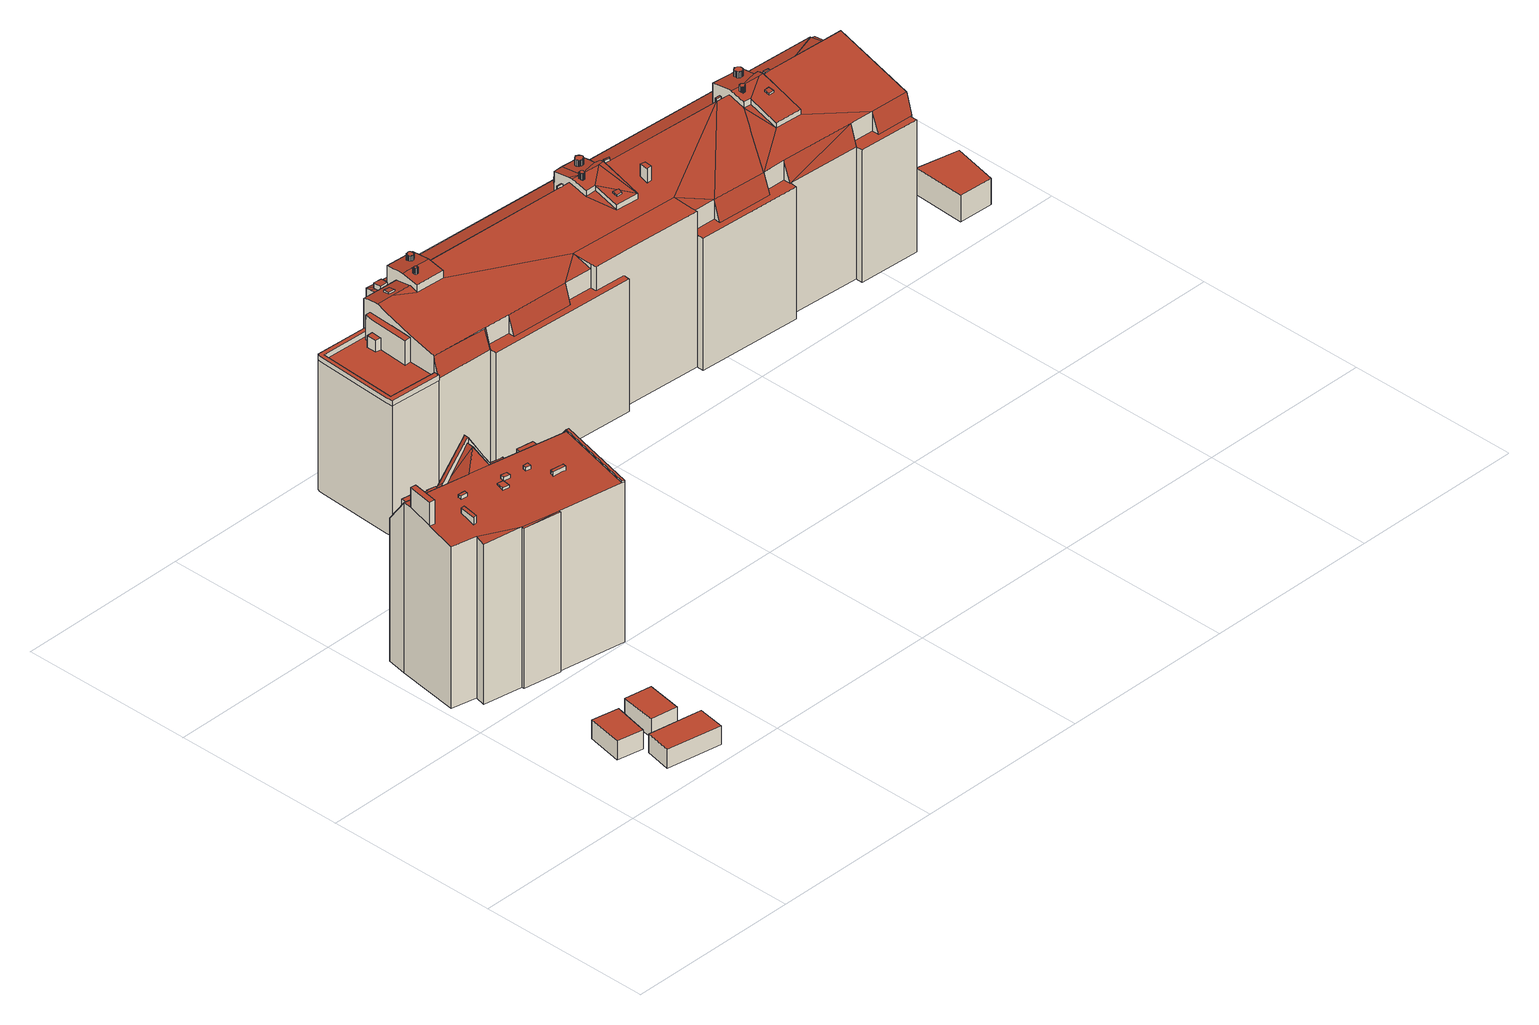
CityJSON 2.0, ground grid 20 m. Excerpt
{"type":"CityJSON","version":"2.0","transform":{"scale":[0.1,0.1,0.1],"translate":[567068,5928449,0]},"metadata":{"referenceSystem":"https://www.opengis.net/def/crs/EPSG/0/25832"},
"CityObjects":{
"building1":{"type":"Building","attributes":{"Grundfläche 2D":"13.148594","Grundhöhe NN":"1.772"},"geometry":[{"type":"Solid","lod":"3","boundaries":[[[[0,1,2,3]],[[4,5,3,2]],[[5,6,0,3]],[[6,7,1,0]],[[7,4,2,1]],[[7,6,5,4]]]],"semantics":{"surfaces":[{"type":"RoofSurface"},{"type":"WallSurface"},{"type":"GroundSurface"}],"values":[[0,1,1,1,1,2]]}}]},
"building2":{"type":"Building","attributes":{"Grundfläche 2D":"19.470192","Grundhöhe NN":"1.835"},"geometry":[{"type":"Solid","lod":"3","boundaries":[[[[8,9,10,11]],[[12,13,11,10]],[[13,14,8,11]],[[14,15,9,8]],[[15,12,10,9]],[[15,14,13,12]]]],"semantics":{"surfaces":[{"type":"RoofSurface"},{"type":"WallSurface"},{"type":"GroundSurface"}],"values":[[0,1,1,1,1,2]]}}]},
"building3":{"type":"Building","attributes":{"Grundfläche 2D":"13.086052","Grundhöhe NN":"1.847"},"geometry":[{"type":"Solid","lod":"3","boundaries":[[[[16,17,18,19]],[[20,21,19,18]],[[21,22,16,19]],[[22,23,17,16]],[[23,20,18,17]],[[23,22,21,20]]]],"semantics":{"surfaces":[{"type":"RoofSurface"},{"type":"WallSurface"},{"type":"GroundSurface"}],"values":[[0,1,1,1,1,2]]}}]},
"building4":{"type":"Building","attributes":{"Grundfläche 2D":"213.330606","Grundhöhe NN":"0.431"},"children":["building4-1","building4-2","building4-3","building4-4","building4-5","building4-6","building4-7","building4-8","building4-9","building4-10","building4-11","building4-12"],"geometry":[{"type":"Solid","lod":"3","boundaries":[[[[24,25,26,27,28,29,30,31,32,33,34,35,36,37,38]],[[39,37,36]],[[40,38,37]],[[41,38,40]],[[42,43,44,27,45,46]],[[27,26,45]],[[47,48,47,48,49,28,42,50]],[[43,42,28,27,44]],[[29,49,48,47,50,51,52]],[[47,50,47,48]],[[49,29,28]],[[51,50,53,54,55]],[[29,52,51,56,57,58,59]],[[60,61,59,58,57]],[[62,63,30,64,60]],[[59,61,60,64,30]],[[65,66,31,30,63,62]],[[65,67,68]],[[32,31,66,65,68,69,70]],[[70,69,68,71,32]],[[62,72,73,65]],[[29,59,30]],[[35,34,33,32,74,75]],[[36,35,75,76]],[[39,36,76,77]],[[37,39,77,78]],[[40,37,78,79]],[[41,40,79,80]],[[38,41,80,81]],[[25,24,38,81,82]],[[26,25,82,83]],[[50,42,46,45,84,85]],[[53,50,85,86]],[[87,55,54,53,86,88]],[[51,55,87,89]],[[56,51,89,90]],[[91,62,60,57,56,90]],[[72,62,91,92]],[[93,73,72,92]],[[65,73,93,94]],[[67,65,94,95]],[[96,68,67,95]],[[71,68,96,97]],[[32,71,97,74]],[[45,26,83,84]],[[78,77,76,75,74,97,96,95,94,93,92,91,90,89,87,88,86,85,84,83,82,81,80,79]]]],"semantics":{"surfaces":[{"type":"RoofSurface"},{"type":"WallSurface"},{"type":"GroundSurface"}],"values":[[0,0,0,0,0,0,0,0,0,0,0,0,0,0,0,0,0,0,0,0,0,0,1,1,1,1,1,1,1,1,1,1,1,1,1,1,1,1,1,1,1,1,1,1,1,2]]}}]},
"building4-1":{"type":"BuildingInstallation","parents":["building4"],"geometry":[{"type":"MultiSurface","lod":"3","boundaries":[[[98,99,100,101]],[[101,100,102,103]],[[98,101,103,104]],[[104,105,99,98]],[[105,102,100,99]]],"semantics":{"surfaces":[{"type":"RoofSurface"},{"type":"WallSurface"}],"values":[0,1,1,1,1]}}]},
"building4-2":{"type":"BuildingInstallation","parents":["building4"],"geometry":[{"type":"MultiSurface","lod":"3","boundaries":[[[106,107,108,109]],[[27,24,109,108]],[[106,109,24,25]],[[25,26,107,106]]],"semantics":{"surfaces":[{"type":"RoofSurface"},{"type":"WallSurface"}],"values":[0,1,1,1]}}]},
"building4-3":{"type":"BuildingInstallation","parents":["building4"],"geometry":[{"type":"MultiSurface","lod":"3","boundaries":[[[110,111,112,113]],[[113,112,114,115]],[[110,113,115,116]],[[111,110,116,117]],[[112,111,117,114]]],"semantics":{"surfaces":[{"type":"RoofSurface"},{"type":"WallSurface"}],"values":[0,1,1,1,1]}}]},
"building4-4":{"type":"BuildingInstallation","parents":["building4"],"geometry":[{"type":"MultiSurface","lod":"3","boundaries":[[[118,119,120,121,122]],[[123,124,125,120,119,118]],[[125,126,121,120]],[[127,128,122,121,126]],[[128,123,118,122]]],"semantics":{"surfaces":[{"type":"RoofSurface"},{"type":"WallSurface"}],"values":[0,1,1,1,1]}}]},
"building4-5":{"type":"BuildingInstallation","parents":["building4"],"geometry":[{"type":"MultiSurface","lod":"3","boundaries":[[[129,130,131,132,133]],[[134,135,131,130]],[[135,136,132,131]],[[129,133,132,136,137,138]],[[138,134,130,129]]],"semantics":{"surfaces":[{"type":"RoofSurface"},{"type":"WallSurface"}],"values":[0,1,1,1,1]}}]},
"building4-6":{"type":"BuildingInstallation","parents":["building4"],"geometry":[{"type":"MultiSurface","lod":"3","boundaries":[[[139,140,141,142]],[[34,143,139,142]],[[140,139,143,144]],[[144,33,141,140]],[[33,34,142,141]]],"semantics":{"surfaces":[{"type":"RoofSurface"},{"type":"WallSurface"}],"values":[0,1,1,1,1]}}]},
"building4-7":{"type":"BuildingInstallation","parents":["building4"],"geometry":[{"type":"MultiSurface","lod":"3","boundaries":[[[145,146,147,148]],[[148,147,149,150]],[[145,148,150,151]],[[146,145,151,152]],[[147,146,152,149]]],"semantics":{"surfaces":[{"type":"RoofSurface"},{"type":"WallSurface"}],"values":[0,1,1,1,1]}}]},
"building4-8":{"type":"BuildingInstallation","parents":["building4"],"geometry":[{"type":"MultiSurface","lod":"3","boundaries":[[[153,154,155,156]],[[156,155,157,158]],[[153,156,158,159]],[[159,160,154,153]],[[155,154,160,157]]],"semantics":{"surfaces":[{"type":"RoofSurface"},{"type":"WallSurface"}],"values":[0,1,1,1,1]}}]},
"building4-9":{"type":"BuildingInstallation","parents":["building4"],"geometry":[{"type":"MultiSurface","lod":"3","boundaries":[[[161,162,163,164,165,166,167,168,169,170,171,172]],[[172,173,174,161]],[[175,174,173]],[[176,177,178,179,180,181,174,175]],[[182,183,180,179]],[[184,183,182]],[[185,183,184,186,187,188,189,190,191,192]],[[67,68,193,167,166,165]],[[167,193,194,168]],[[194,66,195,170,169,168]],[[195,196,171,170]],[[173,172,171,196,197,63,64,61,58,198,199,179,178,177,176,175]],[[52,200,184,182,179,199,201]],[[202,187,186,184,200,49]],[[187,202,48,188]],[[188,48,203]],[[203,47,189,188]],[[190,189,47,204]],[[190,204,50,53,191]],[[53,54,55,185,192,191]],[[55,51,183,185]],[[51,56,180,183]],[[181,180,56,57,60,62,161,174]],[[62,72,162,161]],[[72,73,163,162]],[[73,65,164,163]],[[65,67,165,164]]],"semantics":{"surfaces":[{"type":"RoofSurface"},{"type":"WallSurface"}],"values":[0,0,0,0,0,0,0,1,1,1,1,1,1,1,1,1,1,1,1,1,1,1,1,1,1,1,1]}}]},
"building4-10":{"type":"BuildingInstallation","parents":["building4"],"geometry":[{"type":"MultiSurface","lod":"3","boundaries":[[[205,206,207,208]],[[208,207,209]],[[206,205,44,210]],[[43,209,207,206,210]]],"semantics":{"surfaces":[{"type":"RoofSurface"},{"type":"WallSurface"}],"values":[0,1,1,1]}}]},
"building4-11":{"type":"BuildingInstallation","parents":["building4"],"geometry":[{"type":"MultiSurface","lod":"3","boundaries":[[[70,211,212,213,214]],[[214,213,215]],[[69,216,212,211]],[[216,215,213,212]]],"semantics":{"surfaces":[{"type":"RoofSurface"},{"type":"WallSurface"}],"values":[0,1,1,1]}}]},
"building4-12":{"type":"BuildingInstallation","parents":["building4"],"geometry":[{"type":"MultiSurface","lod":"3","boundaries":[[[108,107,217]],[[108,217,218]],[[26,45,217,107]],[[218,217,45,46]],[[46,27,108,218]]],"semantics":{"surfaces":[{"type":"RoofSurface"},{"type":"WallSurface"}],"values":[0,0,1,1,1]}}]},
"building5":{"type":"Building","attributes":{"Grundfläche 2D":"927.549993","Grundhöhe NN":"1.664"},"children":["building5-1","building5-2","building5-3","building5-4","building5-5","building5-6","building5-7","building5-8","building5-9","building5-10","building5-11","building5-12","building5-13","building5-14","building5-15","building5-16","building5-17","building5-18","building5-19"],"geometry":[{"type":"MultiSurface","lod":"3","boundaries":[[[219,220,221,222,223,224,225,226,227,228,229,230,231]],[[232,233,234]],[[235,236,234]],[[234,233,235]],[[233,232,237,238,239,240]],[[241,242,243,244,240,239]],[[244,245,246,240]],[[247,240,246]],[[248,235,233,240,247]],[[249,250,251,252,253,254,255]],[[254,253,256,257,258,259,260,261,262,263,264,265,266]],[[267,268,264,263]],[[269,270,271,272,273,274,264,275,276]],[[277,274,278]],[[279,274,277]],[[280,281,282]],[[282,283,284,285,286,280]],[[287,286,285,288,289,290]],[[291,281,280]],[[282,281,292,293,279,277]],[[294,295,296,297,265,264,274,279,298,299,300,301]],[[302,294,301]],[[255,254,266]],[[303,304,305,306,307,308,309]],[[308,307,310,311,309]],[[312,313,314,315,316,317,318,319,320]],[[321,322,323]],[[324,325,323,322,326]],[[326,327,328,325,323,325,324]],[[325,328,327,329,330,323]],[[331,322,321]],[[332,333,334,331,321,335,336,337,338,339,340,341,342,343,344,345,346,347,348,349,350,351,352,353,354,355,356,357,358,359,360]],[[361,360,359]],[[362,363,332]],[[363,333,332]],[[364,363,362]],[[365,366,367,368,369,370]],[[371,367,366,372,373,374]],[[375,376,377,368,367,371,374]],[[378,379,380,381,382,383,384,385,370,369,368,377]],[[380,379,382,381]],[[386,387,388]],[[389,387,386,259,390,223]],[[391,392,393,288,285]],[[394,395,284,283]],[[396,284,395]],[[397,398,399,400,401,402,403,404,405,395,394,406]],[[407,396,408,409,392,391,410]],[[411,412,413,387,414,415,416,417,418,419,420,421]],[[262,411,421,267,263]],[[399,398,282,277]],[[264,268,275]],[[225,224,320,319]],[[319,318,226,225]],[[317,227,226,318]],[[422,229,228,423]],[[422,424,425,426,427,428,221,220,219,231,230,229]],[[429,389,222,221,428]],[[223,222,389]],[[223,390,259,312,320,224]],[[429,430,389]],[[387,389,430,431]],[[413,388,387]],[[410,391,285]],[[392,432,433,393]],[[288,393,433,434]],[[227,317,316,315,314,313,312,259,258,257,256,253,252,251,250,435,436,423,228]],[[386,260,259]],[[260,386,388,261]],[[413,412,262,261,388]],[[267,420,419,268]],[[275,268,419,418,276]],[[437,438,271,270,269,276,418,417,416]],[[438,403,271]],[[278,273,272,271,403,402,401]],[[277,278,401,400]],[[406,283,282,397]],[[285,284,407,410]],[[288,434,439,362,289]],[[360,361,287,290,289,362,332]],[[348,347,346,345,299,298,279,293,350,349]],[[336,335,297,296,295,338,337]],[[250,249,440,435]],[[440,249,255,266,310,307,306,305,304,323,330,441]],[[310,266,265,311]],[[335,321,303,309,311,265,297]],[[303,321,323,304]],[[422,423,436,442]],[[443,444,445,446,428,427,426,425,424,422,442,447]],[[429,428,446,430]],[[406,394,283]],[[395,448,449,396]],[[407,284,396]],[[404,403,438,450]],[[405,404,450,451]],[[395,405,451,448]],[[408,396,449,452]],[[409,408,452,453]],[[392,409,453,432]],[[364,362,439,454]],[[363,364,454,455]],[[333,363,455,456]],[[331,334,333,456,457]],[[322,331,457,458]],[[326,322,458,459]],[[329,327,326,459,460]],[[330,329,460,441]],[[414,387,431,461]],[[415,414,461,462]],[[416,415,462,437]],[[345,344,238,237,232,234,300,299]],[[238,344,343,239]],[[241,239,343,342,242]],[[340,339,245,244,243,242,342,341]],[[295,294,248,247,246,245,339,338]],[[248,294,302,235]],[[235,302,301,236]],[[236,301,300,234]],[[412,411,262]],[[420,267,421]],[[292,281,365,370,385,384,351,350,293]],[[365,281,291,366]],[[366,291,280,372]],[[372,280,286,373]],[[361,359,376,375,374,373,286,287]],[[376,359,358,377]],[[356,378,377,358,357]],[[353,352,351,384,383,382,379,378,356,355,354]],[[400,399,277]],[[397,282,398]],[[453,452,449,448,451,450,438,437,462,461,431,430,446,445,444,443,447,442,436,435,440,441,460,459,458,457,456,455,454,439,434,433,432]]],"semantics":{"surfaces":[{"type":"RoofSurface"},{"type":"WallSurface"},{"type":"GroundSurface"}],"values":[0,0,0,0,0,0,0,0,0,0,0,0,0,0,0,0,0,0,0,0,0,0,0,0,0,0,0,0,0,0,0,0,0,0,0,0,0,0,0,0,0,0,0,0,0,0,0,0,0,0,0,1,1,1,1,1,1,1,1,1,1,1,1,1,1,1,1,1,1,1,1,1,1,1,1,1,1,1,1,1,1,1,1,1,1,1,1,1,1,1,1,1,1,1,1,1,1,1,1,1,1,1,1,1,1,1,1,1,1,1,1,1,1,1,1,1,1,1,1,1,1,1,1,1,1,1,1,1,1,1,2]}}]},
"building5-1":{"type":"BuildingInstallation","parents":["building5"],"geometry":[{"type":"MultiSurface","lod":"3","boundaries":[[[463,464,465,466,467,468]],[[467,466,469,470]],[[471,463,468,467,470,325]],[[472,464,463,471,324]],[[466,465,464,472,328,469]]],"semantics":{"surfaces":[{"type":"RoofSurface"},{"type":"WallSurface"}],"values":[0,1,1,1,1]}}]},
"building5-2":{"type":"BuildingInstallation","parents":["building5"],"geometry":[{"type":"MultiSurface","lod":"3","boundaries":[[[473,474,475,476,477]],[[354,478,476,475]],[[477,476,478,479]],[[352,473,477,479]],[[353,354,475,474,473,352]]],"semantics":{"surfaces":[{"type":"RoofSurface"},{"type":"WallSurface"}],"values":[0,1,1,1,1]}}]},
"building5-3":{"type":"BuildingInstallation","parents":["building5"],"geometry":[{"type":"MultiSurface","lod":"3","boundaries":[[[480,481,482,483]],[[484,483,482,298,347]],[[480,483,484,485]],[[346,481,480,485]],[[482,481,346,347,298]]],"semantics":{"surfaces":[{"type":"RoofSurface"},{"type":"WallSurface"}],"values":[0,1,1,1,1]}}]},
"building5-4":{"type":"BuildingInstallation","parents":["building5"],"geometry":[{"type":"MultiSurface","lod":"3","boundaries":[[[486,487,488,489]],[[488,296,336,337,489]],[[486,489,337,490]],[[487,486,490,491]],[[336,296,488,487,491]]],"semantics":{"surfaces":[{"type":"RoofSurface"},{"type":"WallSurface"}],"values":[0,1,1,1,1]}}]},
"building5-5":{"type":"BuildingInstallation","parents":["building5"],"geometry":[{"type":"MultiSurface","lod":"3","boundaries":[[[492,493,494,495,496]],[[494,493,360,332,290]],[[497,498,360,493,492,496]],[[499,495,494,290,332]],[[496,495,499,497]]],"semantics":{"surfaces":[{"type":"RoofSurface"},{"type":"WallSurface"}],"values":[0,1,1,1,1]}}]},
"building5-6":{"type":"BuildingInstallation","parents":["building5"],"geometry":[{"type":"MultiSurface","lod":"3","boundaries":[[[500,501,502,503]],[[503,502,349,504]],[[500,503,504,505]],[[348,279,501,500,505]],[[501,279,348,349,502]]],"semantics":{"surfaces":[{"type":"RoofSurface"},{"type":"WallSurface"}],"values":[0,1,1,1,1]}}]},
"building5-7":{"type":"BuildingInstallation","parents":["building5"],"geometry":[{"type":"MultiSurface","lod":"3","boundaries":[[[506,507,508,509]],[[507,506,341,510]],[[508,507,510,511]],[[340,509,508,511]],[[509,340,341,506]]],"semantics":{"surfaces":[{"type":"RoofSurface"},{"type":"WallSurface"}],"values":[0,1,1,1,1]}}]},
"building5-8":{"type":"BuildingInstallation","parents":["building5"],"geometry":[{"type":"MultiSurface","lod":"3","boundaries":[[[512,513,514,515,516,517,518,519,520,521,522,523,524,525,526,527,528,529]],[[530,531,512,529]],[[532,530,529,528]],[[531,533,513,512]],[[514,513,533,534]],[[534,535,514]],[[535,536,515,514]],[[536,537,516,515]],[[537,538,517,516]],[[538,539,518,517]],[[539,540,519,518]],[[540,541,519]],[[541,542,520,519]],[[542,543,521,520]],[[543,544,522,521]],[[544,545,523,522]],[[545,546,524,523]],[[546,547,525,524]],[[547,548,526,525]],[[548,549,527,526]],[[549,550,527]],[[550,532,528,527]]],"semantics":{"surfaces":[{"type":"RoofSurface"},{"type":"WallSurface"}],"values":[0,1,1,1,1,1,1,1,1,1,1,1,1,1,1,1,1,1,1,1,1,1]}}]},
"building5-9":{"type":"BuildingInstallation","parents":["building5"],"geometry":[{"type":"MultiSurface","lod":"3","boundaries":[[[551,552,553,554,555,556,557,558,559,560,561,562,563,564,565,566,567,568,569,570,571,572,573,574,575,576,577,578,579,580,581]],[[582,583,554,553]],[[583,584,555,554]],[[585,586,552,551]],[[586,582,553,552]],[[584,587,556,555]],[[587,588,557,556]],[[588,589,558,557]],[[589,590,559,558]],[[590,591,560,559]],[[591,592,560]],[[592,593,561,560]],[[593,594,562,561]],[[594,595,563,562]],[[595,596,564,563]],[[596,597,565,564]],[[597,598,566,565]],[[598,599,567,566]],[[599,600,568,567]],[[600,601,569,568]],[[601,602,570,569]],[[602,603,571,570]],[[603,604,572,571]],[[604,605,573,572]],[[605,606,574,573]],[[606,607,575,574]],[[607,608,576,575]],[[608,609,577,576]],[[609,610,578,577]],[[610,611,579,578]],[[611,612,580,579]],[[612,613,581,580]],[[613,585,551,581]]],"semantics":{"surfaces":[{"type":"RoofSurface"},{"type":"WallSurface"}],"values":[0,1,1,1,1,1,1,1,1,1,1,1,1,1,1,1,1,1,1,1,1,1,1,1,1,1,1,1,1,1,1,1,1]}}]},
"building5-10":{"type":"BuildingInstallation","parents":["building5"],"geometry":[{"type":"MultiSurface","lod":"3","boundaries":[[[614,615,616,617]],[[617,616,618,619]],[[614,617,619,620]],[[615,614,620,621]],[[616,615,621,618]]],"semantics":{"surfaces":[{"type":"RoofSurface"},{"type":"WallSurface"}],"values":[0,1,1,1,1]}}]},
"building5-11":{"type":"BuildingInstallation","parents":["building5"],"geometry":[{"type":"MultiSurface","lod":"3","boundaries":[[[622,623,624,625]],[[625,624,626,627]],[[622,625,627,628]],[[623,622,628,629]],[[624,623,629,626]]],"semantics":{"surfaces":[{"type":"RoofSurface"},{"type":"WallSurface"}],"values":[0,1,1,1,1]}}]},
"building5-12":{"type":"BuildingInstallation","parents":["building5"],"geometry":[{"type":"MultiSurface","lod":"3","boundaries":[[[630,631,632,633,634,635,636,637,638,639,640,641,642,643,644,645,646,647,648,649,650,651,652]],[[653,654,630,652]],[[655,653,652,651]],[[654,656,631,630]],[[656,657,632,631]],[[657,658,632]],[[658,659,633,632]],[[659,660,634,633]],[[660,661,635,634]],[[661,662,636,635]],[[662,663,637,636]],[[663,664,637]],[[664,665,638,637]],[[665,666,639,638]],[[666,667,640,639]],[[667,668,641,640]],[[668,669,642,641]],[[669,670,642]],[[670,671,643,642]],[[671,672,644,643]],[[672,673,645,644]],[[673,674,646,645]],[[674,675,647,646]],[[675,676,648,647]],[[676,677,649,648]],[[677,678,650,649]],[[678,655,651,650]]],"semantics":{"surfaces":[{"type":"RoofSurface"},{"type":"WallSurface"}],"values":[0,1,1,1,1,1,1,1,1,1,1,1,1,1,1,1,1,1,1,1,1,1,1,1,1,1,1]}}]},
"building5-13":{"type":"BuildingInstallation","parents":["building5"],"geometry":[{"type":"MultiSurface","lod":"3","boundaries":[[[679,680,681,682,683,684,685,686,687,688,689,690,691,692,693,694,695,696,697,698,699,700,701,702,703,704,705,706,707]],[[680,679,381,708]],[[681,680,708,709]],[[682,681,709,710]],[[679,707,711,381]],[[683,682,710,712]],[[684,683,712,713]],[[685,684,713,714]],[[685,714,715]],[[686,685,715,716]],[[687,686,716,717]],[[688,687,717,718]],[[689,688,718,719]],[[690,689,719,720]],[[691,690,720,721]],[[692,691,721,722]],[[693,692,722,723]],[[694,693,723,724]],[[695,694,724,725]],[[696,695,725,726]],[[697,696,726,727]],[[698,697,727,728]],[[699,698,728,729]],[[700,699,729,730]],[[701,700,730,380]],[[702,701,380,731]],[[703,702,731,732]],[[704,703,732,733]],[[704,733,734]],[[705,704,734,735]],[[706,705,735,736]],[[707,706,736,711]]],"semantics":{"surfaces":[{"type":"RoofSurface"},{"type":"WallSurface"}],"values":[0,1,1,1,1,1,1,1,1,1,1,1,1,1,1,1,1,1,1,1,1,1,1,1,1,1,1,1,1,1,1,1]}}]},
"building5-14":{"type":"BuildingInstallation","parents":["building5"],"geometry":[{"type":"MultiSurface","lod":"3","boundaries":[[[737,738,739,740]],[[740,739,741,742]],[[743,741,739,738]],[[737,740,742,744]],[[744,743,738,737]]],"semantics":{"surfaces":[{"type":"RoofSurface"},{"type":"WallSurface"}],"values":[0,1,1,1,1]}}]},
"building5-15":{"type":"BuildingInstallation","parents":["building5"],"geometry":[{"type":"MultiSurface","lod":"3","boundaries":[[[745,746,747,748,749]],[[750,751,747,746]],[[751,752,748,747]],[[753,749,748,752]],[[746,745,749,753,754,750]]],"semantics":{"surfaces":[{"type":"RoofSurface"},{"type":"WallSurface"}],"values":[0,1,1,1,1]}}]},
"building5-16":{"type":"BuildingInstallation","parents":["building5"],"geometry":[{"type":"MultiSurface","lod":"3","boundaries":[[[755,756,757,758,759,760,761,762,763,764,765,766,767,768,769,770,771,772,773,774,775,776,777,778,779,780]],[[781,782,755,780]],[[783,784,779,778]],[[784,781,780,779]],[[782,785,756,755]],[[785,786,757,756]],[[786,787,758,757]],[[787,788,759,758]],[[788,789,760,759]],[[789,790,760]],[[790,791,761,760]],[[791,792,762,761]],[[792,793,763,762]],[[793,794,764,763]],[[794,795,765,764]],[[795,796,766,765]],[[796,797,767,766]],[[797,798,799,769,768,767]],[[799,800,770,769]],[[800,801,771,770]],[[801,802,772,771]],[[802,803,773,772]],[[803,804,774,773]],[[804,805,775,774]],[[805,806,776,775]],[[806,807,777,776]],[[807,783,778,777]]],"semantics":{"surfaces":[{"type":"RoofSurface"},{"type":"WallSurface"}],"values":[0,1,1,1,1,1,1,1,1,1,1,1,1,1,1,1,1,1,1,1,1,1,1,1,1,1,1]}}]},
"building5-17":{"type":"BuildingInstallation","parents":["building5"],"geometry":[{"type":"MultiSurface","lod":"3","boundaries":[[[808,809,810,811,812,813,814,815,816,817,818,819,820,821,822]],[[811,810,823,824]],[[810,809,825,823]],[[812,811,824,826]],[[813,812,826,827]],[[814,813,827,828]],[[815,814,828,829]],[[816,815,829,830]],[[817,816,830,831]],[[818,817,831,832]],[[819,818,832,833]],[[820,819,833,834]],[[821,820,834,835]],[[822,821,835,836]],[[808,822,836,837]],[[809,808,837,825]]],"semantics":{"surfaces":[{"type":"RoofSurface"},{"type":"WallSurface"}],"values":[0,1,1,1,1,1,1,1,1,1,1,1,1,1,1,1]}}]},
"building5-18":{"type":"BuildingInstallation","parents":["building5"],"geometry":[{"type":"MultiSurface","lod":"3","boundaries":[[[838,839,840,841,842,843,844,845]],[[840,313,314,315,316,843,842,841]],[[316,846,844,843]],[[846,847,848,849,850,851,852,839,838,845,844]],[[852,313,840,839]]],"semantics":{"surfaces":[{"type":"RoofSurface"},{"type":"WallSurface"}],"values":[0,1,1,1,1]}}]},
"building5-19":{"type":"BuildingInstallation","parents":["building5"],"geometry":[{"type":"MultiSurface","lod":"3","boundaries":[[[853,854,850,849]],[[848,855,853,849]],[[854,853,855,856]],[[856,851,850,854]]],"semantics":{"surfaces":[{"type":"RoofSurface"},{"type":"WallSurface"}],"values":[0,1,1,1]}}]},
"building6":{"type":"Building","attributes":{"Grundfläche 2D":"25.505584","Grundhöhe NN":"1.725"},"geometry":[{"type":"Solid","lod":"3","boundaries":[[[[857,858,859,860]],[[861,862,860,859]],[[862,863,857,860]],[[863,864,858,857]],[[864,861,859,858]],[[864,863,862,861]]]],"semantics":{"surfaces":[{"type":"RoofSurface"},{"type":"WallSurface"},{"type":"GroundSurface"}],"values":[[0,1,1,1,1,2]]}}]}
},
"vertices":[
[53,104,40],[45,63,40],[75,57,40],[84,98,40],[75,57,18],[84,98,18],[53,104,18],[45,63,18],
[74,49,40],[68,19,40],[131,8,40],[136,39,40],[131,8,18],[136,39,18],[74,49,18],[68,19,18],
[100,105,40],[93,64,40],[124,59,40],[131,100,40],[124,59,18],[131,100,18],[100,105,18],[93,64,18],
[198,202,193],[201,201,193],[213,286,205],[210,286,205],[121,302,205],[120,302,205],[97,306,205],[96,306,205],[21,319,205],[20,310,204],[15,280,200],[10,247,195],[39,241,195],[81,222,193],[124,214,193],[36,229,193],[81,219,193],[124,212,193],[171,318,171],[177,313,176],[189,303,187],[215,311,171],[213,312,171],[157,318,174],[156,318,175],[155,317,175],[160,320,171],[144,324,171],[139,320,178],[160,322,171],[157,322,171],[144,325,171],[113,328,224],[113,328,225],[112,323,225],[111,315,225],[83,335,172],[93,327,192],[82,335,171],[85,329,178],[86,329,179],[72,337,171],[76,332,177],[65,338,171],[65,336,174],[55,332,181],[41,327,191],[25,342,173],[82,336,171],[72,338,171],[21,319,4],[10,247,4],[39,241,4],[36,229,4],[81,222,4],[81,219,4],[124,212,4],[124,214,4],[201,201,4],[213,286,4],[215,311,4],[160,320,4],[160,322,4],[144,325,4],[157,322,4],[144,324,4],[113,328,4],[82,335,4],[82,336,4],[72,338,4],[72,337,4],[65,338,4],[65,336,4],[25,342,4],
[104,269,203],[112,268,203],[113,277,203],[106,278,203],[113,277,202],[106,278,202],[104,269,200],[112,268,200],
[201,201,195],[213,286,207],[210,286,207],[198,202,195],
[141,277,206],[140,273,206],[146,272,206],[147,277,206],[146,272,202],[147,277,202],[141,277,202],[140,273,202],
[171,253,204],[170,253,204],[156,255,204],[155,251,204],[170,249,204],[171,253,200],[170,253,200],[156,255,200],[155,251,199],[166,250,199],[170,249,199],
[52,254,206],[55,273,206],[51,273,206],[48,254,206],[50,254,206],[55,273,200],[51,273,200],[48,254,197],[50,254,197],[52,254,197],
[21,279,228],[26,309,228],[20,310,228],[15,280,228],[21,279,200],[26,309,204],
[65,290,206],[65,286,206],[72,285,206],[73,289,206],[72,285,202],[73,289,202],[65,290,202],[65,286,202],
[115,282,206],[114,277,206],[122,276,206],[122,281,206],[122,276,202],[122,281,202],[115,282,202],[114,277,202],
[82,335,183],[82,336,183],[72,338,183],[72,337,183],[65,338,183],[65,336,183],[65,334,183],[68,333,183],[76,332,183],[81,331,183],[81,330,183],[81,329,183],[85,329,189],[83,335,183],[86,329,189],[93,327,201],[112,323,230],[113,323,230],[113,323,231],[113,328,231],[113,328,230],[132,321,200],[144,324,183],[143,319,183],[144,325,183],[155,317,183],[156,317,183],[156,318,183],[157,318,183],[160,318,183],[160,322,183],[157,322,183],[65,334,177],[68,333,177],[81,331,176],[81,330,178],[81,329,178],[113,323,225],[113,323,224],[143,319,177],[132,321,190],[156,317,175],[156,318,174],[160,318,174],
[189,300,191],[190,311,191],[171,314,191],[169,304,191],[171,314,177],[190,311,176],
[54,324,191],[56,335,191],[37,338,191],[35,327,191],[37,338,177],[56,335,178],
[215,311,173],[213,312,173],
[159,473,177],[159,472,177],[159,466,177],[220,462,177],[220,464,177],[220,468,177],[163,472,177],[168,564,177],[226,561,177],[226,566,177],[165,569,177],[164,566,177],[164,564,177],[530,541,224],[524,541,224],[527,493,212],[502,525,219],[500,495,212],[530,544,224],[530,546,223],[524,547,223],[500,542,224],[525,555,222],[525,566,220],[511,567,220],[501,568,220],[490,568,220],[489,547,224],[489,543,224],[489,525,219],[269,565,211],[226,567,211],[226,566,212],[226,561,213],[225,548,215],[244,547,215],[268,546,215],[225,547,215],[224,536,212],[222,502,203],[221,470,195],[287,466,195],[288,466,195],[318,464,195],[391,460,195],[426,482,201],[301,534,212],[267,536,212],[392,460,195],[425,458,195],[460,449,201],[461,449,201],[556,443,201],[556,449,201],[556,450,201],[557,474,201],[425,458,201],[425,451,201],[586,449,196],[556,450,196],[680,535,218],[701,477,205],[695,514,213],[650,445,196],[677,444,196],[764,439,196],[792,437,196],[733,475,205],[737,532,220],[837,435,196],[842,526,220],[749,531,220],[704,513,213],[696,531,218],[696,534,218],[489,525,213],[489,547,218],[474,548,218],[302,557,218],[541,543,218],[530,544,218],[527,493,206],[500,495,206],[502,525,213],[303,576,221],[270,578,221],[269,569,222],[269,565,223],[268,556,224],[276,556,224],[302,554,224],[267,536,221],[301,534,221],[221,470,171],[222,502,171],[225,547,171],[225,548,171],[226,558,171],[226,561,171],[168,564,171],[163,472,171],[220,468,171],[303,576,197],[289,589,195],[270,578,197],[262,586,196],[269,579,197],[256,592,195],[255,586,196],[259,584,196],[254,570,198],[269,569,198],[289,596,194],[749,531,200],[840,564,194],[724,571,194],[302,557,200],[474,548,200],[480,547,200],[489,547,200],[490,568,197],[501,568,197],[516,567,197],[525,566,196],[524,547,199],[530,546,199],[530,544,200],[535,544,200],[541,543,200],[680,535,200],[686,535,200],[696,534,200],[697,556,197],[708,555,197],[718,554,197],[723,554,197],[724,554,197],[733,553,197],[732,543,198],[732,535,199],[737,535,199],[743,531,200],[737,532,200],[842,526,200],[840,563,194],[844,562,194],[695,514,220],[704,513,220],[731,528,224],[707,530,224],[702,530,224],[696,531,224],[736,528,224],[701,477,211],[733,475,211],[737,528,224],[737,532,224],[737,535,223],[732,535,223],[733,553,220],[724,554,220],[725,544,222],[721,550,221],[723,554,220],[718,554,220],[697,556,220],[696,534,224],[287,466,194],[287,459,173],[288,466,194],[220,462,173],[220,468,191],[792,429,173],[834,427,173],[836,427,173],[677,436,173],[678,436,173],[763,431,173],[650,445,173],[650,437,173],[585,441,173],[586,449,173],[556,450,173],[556,449,173],[556,443,173],[556,435,173],[677,428,173],[677,444,173],[764,439,173],[763,423,173],[834,419,173],[792,437,173],[318,457,173],[318,464,173],[288,466,173],[287,451,173],[460,441,173],[461,449,173],[460,449,173],[425,451,173],[425,458,173],[392,460,173],[391,453,173],[165,569,171],[226,566,171],[164,566,171],[164,564,171],[159,473,171],[159,472,171],[159,466,171],[220,462,171],[220,462,17],[287,459,17],[834,427,17],[836,427,17],[837,435,17],[226,567,17],[226,566,17],[461,449,17],[556,443,17],[842,526,17],[269,565,17],[269,569,17],[165,569,17],[164,564,17],[159,473,17],[159,472,17],[159,466,17],[164,566,17],[678,436,17],[763,431,17],[556,435,17],[677,428,17],[763,423,17],[834,419,17],[844,562,17],[840,563,17],[840,564,17],[289,596,17],[289,589,17],[256,592,17],[254,570,17],[287,451,17],[460,441,17],
[269,585,202],[260,586,202],[259,584,203],[259,576,203],[268,576,203],[269,579,203],[259,576,197],[268,576,197],[269,585,196],[260,586,196],
[708,555,202],[718,554,202],[723,554,202],[724,565,202],[709,566,202],[724,565,195],[709,566,195],
[535,546,221],[535,544,221],[541,543,221],[542,545,221],[542,545,199],[535,546,199],
[480,549,221],[474,549,221],[474,548,221],[480,547,221],[480,549,199],[474,549,199],
[743,533,221],[743,531,221],[749,531,221],[749,533,221],[743,534,221],[743,534,199],[743,533,199],[749,533,199],
[680,537,221],[680,535,221],[686,535,221],[686,537,221],[686,537,199],[680,537,199],
[516,567,202],[517,578,202],[501,579,202],[501,568,202],[517,578,195],[501,579,195],
[497,541,230],[496,541,230],[496,540,230],[495,540,230],[495,539,230],[495,538,230],[495,537,230],[496,537,230],[496,536,230],[497,536,230],[498,536,230],[499,536,230],[500,537,230],[500,538,230],[500,539,230],[500,540,230],[499,541,230],[498,541,230],[498,541,224],[497,541,224],[499,541,224],[496,541,224],[496,540,224],[496,540,223],[495,540,223],[495,539,223],[495,538,223],[495,537,223],[496,537,223],[496,537,222],[496,536,222],[497,536,222],[498,536,222],[499,536,222],[500,537,223],[500,538,223],[500,539,223],[500,540,223],[500,540,224],
[515,561,229],[514,561,229],[514,562,229],[513,562,229],[512,561,229],[511,561,229],[510,560,229],[510,559,229],[509,558,229],[509,557,229],[509,556,229],[510,556,229],[510,555,229],[510,554,229],[511,554,229],[512,554,229],[512,553,229],[513,553,229],[514,553,229],[515,553,229],[515,554,229],[516,554,229],[517,555,229],[517,556,229],[518,556,229],[518,557,229],[518,558,229],[517,559,229],[517,560,229],[516,560,229],[516,561,229],[514,562,221],[513,562,221],[512,561,221],[515,561,221],[514,561,221],[511,561,221],[510,560,221],[510,559,221],[509,558,221],[509,557,221],[509,557,222],[509,556,222],[510,556,222],[510,555,222],[510,554,222],[511,554,222],[512,554,222],[512,553,222],[513,553,222],[514,553,222],[515,553,222],[515,554,222],[516,554,222],[517,555,222],[517,556,222],[518,556,222],[518,557,221],[518,558,221],[517,559,221],[517,560,221],[516,560,221],[516,561,221],
[514,502,216],[515,507,217],[508,508,217],[508,502,216],[508,508,215],[508,502,214],[514,502,214],[515,507,215],
[721,505,221],[727,505,221],[727,511,222],[721,511,222],[727,511,220],[721,511,220],[721,505,219],[727,505,219],
[704,528,229],[704,527,229],[703,527,229],[702,526,229],[702,525,229],[702,524,229],[702,523,229],[703,523,229],[703,522,229],[704,522,229],[705,522,229],[706,522,229],[706,523,229],[707,523,229],[707,524,229],[708,524,229],[708,525,229],[708,526,229],[707,526,229],[707,527,229],[706,527,229],[706,528,229],[705,528,229],[705,528,224],[704,528,224],[706,528,224],[704,527,224],[703,527,224],[703,527,223],[702,526,223],[702,525,223],[702,524,223],[702,523,223],[703,523,223],[703,523,222],[703,522,222],[704,522,222],[705,522,222],[706,522,222],[706,523,222],[706,523,223],[707,523,223],[707,524,223],[708,524,223],[708,525,223],[708,526,223],[707,526,223],[707,527,223],[706,527,224],
[721,550,229],[720,550,229],[720,549,229],[719,549,229],[718,549,229],[718,548,229],[717,547,229],[717,546,229],[717,545,229],[717,544,229],[717,543,229],[718,542,229],[719,542,229],[719,541,229],[720,541,229],[721,541,229],[722,541,229],[723,541,229],[723,542,229],[724,542,229],[724,543,229],[725,543,229],[725,544,229],[725,545,229],[725,546,229],[725,547,229],[724,548,229],[723,549,229],[722,549,229],[720,550,221],[720,549,221],[719,549,221],[722,549,221],[718,549,221],[718,548,221],[717,547,221],[717,547,222],[717,546,222],[717,545,222],[717,544,222],[717,543,222],[718,542,222],[719,542,222],[719,541,222],[720,541,222],[721,541,222],[722,541,222],[723,541,222],[723,542,222],[724,542,222],[724,543,222],[725,543,222],[725,545,222],[725,546,222],[725,547,222],[725,547,221],[724,548,221],[723,549,221],
[252,558,215],[245,559,215],[245,552,216],[252,551,216],[245,552,214],[252,551,214],[245,559,213],[252,558,213],
[551,502,225],[555,502,225],[556,511,225],[550,512,225],[549,502,225],[555,502,208],[556,511,211],[550,512,211],[549,502,208],[551,502,208],
[290,571,229],[289,571,229],[289,570,229],[288,570,229],[288,569,229],[288,568,229],[288,567,229],[288,566,229],[289,565,229],[290,565,229],[290,564,229],[291,564,229],[292,564,229],[292,565,229],[293,565,229],[294,565,229],[294,566,229],[294,567,229],[295,568,229],[294,568,229],[294,569,229],[294,570,229],[293,570,229],[293,571,229],[292,571,229],[291,571,229],[291,571,222],[290,571,222],[293,571,222],[292,571,222],[289,571,222],[289,570,222],[288,570,222],[288,569,222],[288,568,222],[288,568,223],[288,567,223],[288,566,223],[289,565,223],[290,565,223],[290,564,223],[291,564,223],[292,564,223],[292,565,223],[293,565,223],[294,565,223],[294,566,223],[294,567,223],[295,568,222],[294,568,222],[294,569,222],[294,570,222],[293,570,222],
[278,546,230],[279,546,230],[279,547,230],[280,547,230],[280,548,230],[280,549,230],[279,549,230],[279,550,230],[278,550,230],[277,550,230],[276,550,230],[276,549,230],[276,548,230],[276,547,230],[277,546,230],[279,547,223],[280,547,223],[279,546,223],[280,548,223],[280,549,223],[279,549,223],[279,550,223],[278,550,223],[277,550,223],[276,550,223],[276,549,223],[276,548,223],[276,547,223],[277,546,223],[278,546,223],
[218,548,200],[215,502,200],[222,502,200],[225,547,200],[225,548,200],[226,558,200],[219,558,200],[218,549,200],[219,558,171],[218,549,171],[218,548,171],[218,548,185],[217,536,185],[217,536,171],[215,502,171],
[211,548,185],[211,537,185],[211,548,171],[211,537,171],
[901,483,48],[898,422,48],[938,420,48],[950,473,48],[938,420,17],[950,473,17],[901,483,17],[898,422,17]
]}
